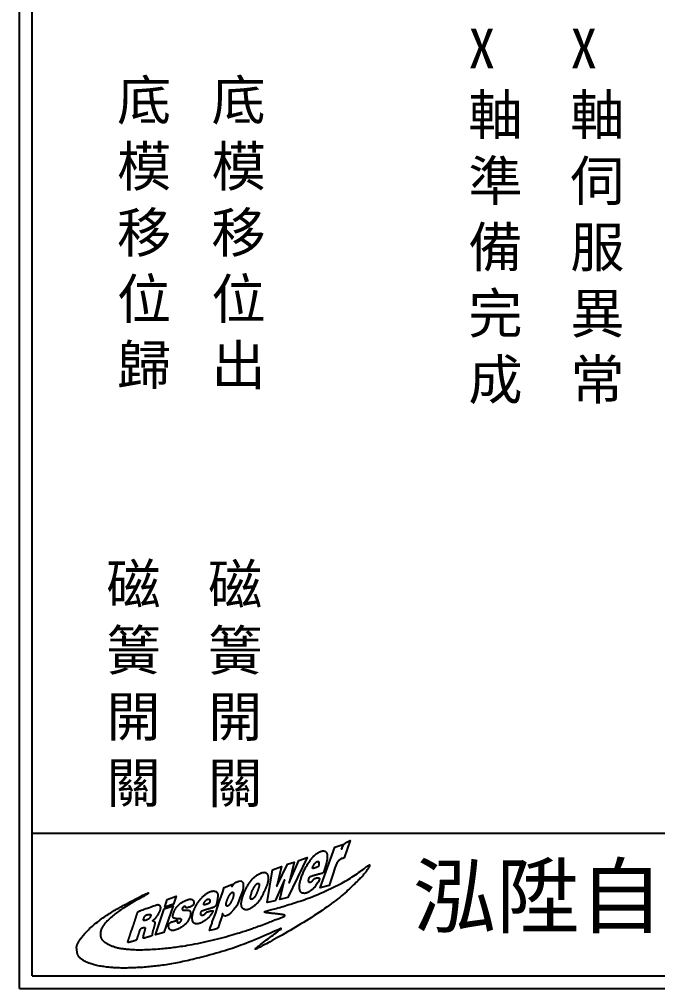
# Model space of a CAD drawing. Extents: x 278 to 565, y 282 to 486.
# Drawn here: x 278 to 340.6, y 281.7 to 376.8 of the extents above; entities that cross this region are included whole.
import ezdxf

# ---------------------------------------------------------------- set-up
doc = ezdxf.new("R2010")
doc.units = 0
for name, color, linetype in [('圖框層', 7, 'CONTINUOUS'), ('標尺寸層', 3, 'CONTINUOUS'), ('輪廓線層', 7, 'CONTINUOUS')]:
    doc.layers.add(name, color=color, linetype=linetype)
doc.styles.add('CNS', font='romanc.shx', dxfattribs={"bigfont": 'chineset.shx'})
doc.styles.add('STSL', font='KAIU.TTF')

msp = doc.modelspace()

# ---------------------------------------------------------------- linework, layer by layer
at = {"layer": '圖框層', "color": 7}
for p, q in [((277.996, 281.655), (277.996, 485.625)), ((279.246, 282.905), (279.246, 484.375)), ((279.246, 296.905), (563.746, 296.905)), ((279.246, 282.905), (563.746, 282.905)), ((277.996, 281.655), (564.996, 281.655))]:
    msp.add_line(p, q, dxfattribs=at)
at = {"layer": '輪廓線層', "color": 116}
for points in [[(309.154, 293.958), (308.967, 293.524), (308.819, 293.061), (308.385, 291.761), (307.527, 291.535), (308.937, 295.524), (309.726, 295.809), (309.597, 295.356), (309.844, 295.79), (310.14, 296.046), (310.455, 296.184), (309.864, 294.49), (309.735, 294.44), (309.578, 294.411), (309.371, 294.273)], [(307.945, 293.389), (307.93, 293.34), (307.915, 293.295), (307.901, 293.253), (307.888, 293.213), (307.876, 293.177), (307.863, 293.144), (307.851, 293.114), (307.84, 293.087), (307.828, 293.064), (307.816, 293.043), (307.803, 293.025), (307.789, 293.01), (307.774, 292.996), (307.757, 292.985), (307.738, 292.975), (307.716, 292.965), (307.691, 292.957), (307.662, 292.95), (307.631, 292.942), (307.595, 292.934), (307.556, 292.925), (307.512, 292.916), (307.464, 292.904), (307.411, 292.891), (307.353, 292.876), (307.291, 292.859), (307.227, 292.84), (307.161, 292.821), (307.094, 292.801), (307.028, 292.782), (306.964, 292.762), (306.903, 292.744), (306.845, 292.727), (306.792, 292.711), (306.742, 292.696), (306.697, 292.682), (306.655, 292.669), (306.618, 292.657), (306.584, 292.646), (306.555, 292.636), (306.529, 292.626), (306.506, 292.617), (306.487, 292.607), (306.47, 292.597), (306.456, 292.586), (306.443, 292.573), (306.431, 292.559), (306.42, 292.542), (306.41, 292.523), (306.4, 292.502), (306.391, 292.48), (306.382, 292.456), (306.374, 292.431), (306.367, 292.406), (306.361, 292.381), (306.356, 292.357), (306.352, 292.333), (306.349, 292.311), (306.347, 292.289), (306.346, 292.269), (306.347, 292.249), (306.349, 292.231), (306.351, 292.214), (306.355, 292.198), (306.36, 292.182), (306.366, 292.168), (306.373, 292.156), (306.381, 292.144), (306.391, 292.134), (306.402, 292.125), (306.414, 292.118), (306.427, 292.112), (306.442, 292.107), (306.458, 292.104), (306.476, 292.103), (306.494, 292.103), (306.513, 292.105), (306.532, 292.108), (306.552, 292.113), (306.571, 292.118), (306.591, 292.126), (306.611, 292.134), (306.63, 292.144), (306.65, 292.155), (306.669, 292.168), (306.688, 292.181), (306.707, 292.196), (306.727, 292.212), (306.746, 292.229), (306.765, 292.247), (306.783, 292.266), (306.801, 292.285), (306.818, 292.304), (306.834, 292.323), (306.849, 292.342), (306.862, 292.36), (306.875, 292.378), (306.887, 292.395), (306.901, 292.412), (306.918, 292.428), (306.939, 292.444), (306.966, 292.46), (307.001, 292.476), (307.045, 292.492), (307.098, 292.509), (307.159, 292.523), (307.221, 292.534), (307.283, 292.539), (307.34, 292.535), (307.388, 292.521), (307.423, 292.494), (307.442, 292.453), (307.441, 292.395), (307.423, 292.323), (307.39, 292.241), (307.345, 292.152), (307.291, 292.057), (307.23, 291.962), (307.166, 291.868), (307.101, 291.78), (307.037, 291.699), (306.976, 291.625), (306.916, 291.559), (306.86, 291.499), (306.805, 291.446), (306.753, 291.398), (306.704, 291.356), (306.657, 291.318), (306.613, 291.285), (306.572, 291.255), (306.533, 291.229), (306.497, 291.206), (306.462, 291.185), (306.429, 291.166), (306.397, 291.149), (306.367, 291.133), (306.338, 291.118), (306.309, 291.103), (306.282, 291.09), (306.255, 291.077), (306.23, 291.065), (306.204, 291.054), (306.18, 291.045), (306.156, 291.036), (306.132, 291.028), (306.109, 291.021), (306.086, 291.016), (306.062, 291.011), (306.038, 291.008), (306.013, 291.006), (305.987, 291.005), (305.96, 291.005), (305.931, 291.006), (305.902, 291.008), (305.871, 291.012), (305.841, 291.016), (305.811, 291.022), (305.781, 291.029), (305.753, 291.038), (305.727, 291.048), (305.703, 291.059), (305.681, 291.072), (305.661, 291.086), (305.642, 291.103), (305.625, 291.121), (305.609, 291.142), (305.594, 291.165), (305.58, 291.191), (305.566, 291.219), (305.553, 291.25), (305.541, 291.284), (305.529, 291.319), (305.519, 291.357), (305.509, 291.396), (305.501, 291.436), (305.494, 291.478), (305.488, 291.521), (305.484, 291.564), (305.482, 291.609), (305.481, 291.656), (305.481, 291.703), (305.483, 291.752), (305.487, 291.803), (305.493, 291.855), (305.5, 291.908), (305.509, 291.964), (305.52, 292.022), (305.533, 292.083), (305.548, 292.148), (305.566, 292.216), (305.586, 292.289), (305.609, 292.366), (305.634, 292.448), (305.662, 292.534), (305.693, 292.624), (305.725, 292.717), (305.761, 292.813), (305.798, 292.91), (305.838, 293.008), (305.879, 293.107), (305.922, 293.205), (305.967, 293.303), (306.014, 293.401), (306.063, 293.497), (306.114, 293.593), (306.167, 293.688), (306.222, 293.781), (306.278, 293.872), (306.337, 293.962), (306.397, 294.05), (306.457, 294.135), (306.517, 294.216), (306.576, 294.293), (306.633, 294.365), (306.687, 294.432), (306.737, 294.493), (306.784, 294.548), (306.827, 294.597), (306.867, 294.641), (306.905, 294.68), (306.942, 294.716), (306.978, 294.75), (307.015, 294.782), (307.052, 294.813), (307.091, 294.843), (307.131, 294.873), (307.172, 294.902), (307.214, 294.931), (307.255, 294.958), (307.297, 294.985), (307.338, 295.01), (307.379, 295.033), (307.418, 295.055), (307.457, 295.075), (307.494, 295.093), (307.53, 295.109), (307.566, 295.123), (307.6, 295.136), (307.634, 295.147), (307.667, 295.156), (307.699, 295.163), (307.73, 295.168), (307.761, 295.172), (307.791, 295.174), (307.819, 295.174), (307.847, 295.174), (307.874, 295.171), (307.899, 295.168), (307.923, 295.163), (307.946, 295.158), (307.969, 295.15), (307.99, 295.142), (308.01, 295.132), (308.029, 295.12), (308.047, 295.107), (308.065, 295.092), (308.082, 295.075), (308.099, 295.056), (308.114, 295.036), (308.129, 295.014), (308.142, 294.99), (308.155, 294.965), (308.166, 294.938), (308.176, 294.91), (308.184, 294.88), (308.191, 294.849), (308.197, 294.817), (308.201, 294.783), (308.205, 294.747), (308.207, 294.709), (308.209, 294.67), (308.209, 294.628), (308.209, 294.585), (308.207, 294.54), (308.205, 294.493), (308.202, 294.445), (308.198, 294.396), (308.192, 294.346), (308.186, 294.296), (308.179, 294.246), (308.17, 294.195), (308.16, 294.145), (308.15, 294.095), (308.138, 294.044), (308.125, 293.992), (308.111, 293.94), (308.097, 293.886), (308.081, 293.832), (308.065, 293.776), (308.048, 293.719), (308.03, 293.661), (308.013, 293.604), (307.995, 293.548), (307.978, 293.493), (307.961, 293.44)], [(303.108, 290.269), (302.327, 290.098), (302.851, 293.326), (303.718, 293.636), (303.268, 291.712), (304.295, 293.86), (304.958, 294.074), (304.477, 292.054), (305.418, 294.234), (306.231, 294.533), (304.349, 290.611), (303.568, 290.418), (304.017, 292.321)], [(307.275, 293.605), (307.254, 293.594), (307.232, 293.583), (307.208, 293.572), (307.183, 293.562), (307.157, 293.552), (307.131, 293.542), (307.104, 293.533), (307.078, 293.523), (307.052, 293.514), (307.027, 293.505), (307.003, 293.496), (306.979, 293.488), (306.956, 293.48), (306.933, 293.473), (306.91, 293.467), (306.888, 293.462), (306.867, 293.458), (306.846, 293.455), (306.827, 293.455), (306.81, 293.456), (306.795, 293.46), (306.783, 293.467), (306.774, 293.477), (306.769, 293.491), (306.768, 293.508), (306.77, 293.528), (306.776, 293.552), (306.785, 293.578), (306.796, 293.605), (306.808, 293.634), (306.822, 293.664), (306.837, 293.694), (306.852, 293.724), (306.867, 293.753), (306.883, 293.782), (306.899, 293.811), (306.916, 293.839), (306.934, 293.867), (306.953, 293.894), (306.973, 293.921), (306.994, 293.946), (307.015, 293.971), (307.038, 293.994), (307.06, 294.016), (307.083, 294.036), (307.106, 294.055), (307.128, 294.071), (307.15, 294.086), (307.171, 294.098), (307.191, 294.107), (307.21, 294.115), (307.229, 294.12), (307.247, 294.124), (307.264, 294.126), (307.28, 294.127), (307.296, 294.126), (307.311, 294.124), (307.324, 294.121), (307.337, 294.117), (307.349, 294.111), (307.36, 294.105), (307.369, 294.098), (307.377, 294.089), (307.384, 294.08), (307.389, 294.071), (307.393, 294.06), (307.396, 294.047), (307.398, 294.034), (307.398, 294.018), (307.398, 294), (307.398, 293.98), (307.396, 293.958), (307.395, 293.933), (307.393, 293.905), (307.39, 293.876), (307.387, 293.847), (307.383, 293.817), (307.379, 293.788), (307.374, 293.76), (307.368, 293.735), (307.361, 293.712), (307.354, 293.692), (307.345, 293.673), (307.334, 293.657), (307.322, 293.642), (307.308, 293.629), (307.293, 293.616)], [(300.246, 289.383), (300.214, 289.385), (300.184, 289.39), (300.154, 289.396), (300.126, 289.405), (300.099, 289.415), (300.073, 289.427), (300.048, 289.44), (300.024, 289.454), (300, 289.469), (299.978, 289.485), (299.956, 289.502), (299.935, 289.519), (299.915, 289.538), (299.896, 289.558), (299.879, 289.579), (299.863, 289.6), (299.849, 289.623), (299.836, 289.646), (299.824, 289.671), (299.814, 289.697), (299.805, 289.723), (299.798, 289.751), (299.791, 289.779), (299.785, 289.809), (299.781, 289.839), (299.777, 289.871), (299.775, 289.903), (299.774, 289.936), (299.773, 289.97), (299.774, 290.005), (299.776, 290.04), (299.779, 290.076), (299.784, 290.113), (299.789, 290.15), (299.796, 290.189), (299.803, 290.227), (299.811, 290.267), (299.82, 290.307), (299.829, 290.348), (299.839, 290.389), (299.849, 290.431), (299.86, 290.473), (299.871, 290.515), (299.882, 290.557), (299.894, 290.598), (299.906, 290.638), (299.918, 290.678), (299.931, 290.716), (299.944, 290.752), (299.958, 290.788), (299.971, 290.823), (299.986, 290.859), (300.001, 290.895), (300.017, 290.933), (300.033, 290.973), (300.051, 291.016), (300.069, 291.063), (300.089, 291.113), (300.11, 291.166), (300.133, 291.223), (300.158, 291.283), (300.186, 291.346), (300.216, 291.413), (300.25, 291.483), (300.286, 291.556), (300.326, 291.631), (300.368, 291.708), (300.412, 291.785), (300.458, 291.862), (300.505, 291.938), (300.553, 292.012), (300.601, 292.084), (300.649, 292.151), (300.697, 292.216), (300.745, 292.277), (300.793, 292.334), (300.84, 292.388), (300.886, 292.439), (300.931, 292.486), (300.975, 292.53), (301.017, 292.57), (301.059, 292.608), (301.1, 292.642), (301.141, 292.675), (301.181, 292.705), (301.221, 292.733), (301.261, 292.76), (301.302, 292.785), (301.344, 292.809), (301.385, 292.832), (301.427, 292.854), (301.467, 292.875), (301.506, 292.895), (301.544, 292.913), (301.579, 292.931), (301.611, 292.946), (301.64, 292.961), (301.667, 292.975), (301.691, 292.987), (301.714, 292.998), (301.736, 293.009), (301.758, 293.018), (301.781, 293.027), (301.804, 293.035), (301.829, 293.042), (301.855, 293.049), (301.881, 293.055), (301.909, 293.06), (301.937, 293.065), (301.965, 293.068), (301.993, 293.069), (302.02, 293.07), (302.047, 293.069), (302.073, 293.066), (302.098, 293.062), (302.122, 293.056), (302.146, 293.047), (302.17, 293.037), (302.193, 293.024), (302.216, 293.009), (302.239, 292.991), (302.261, 292.97), (302.283, 292.947), (302.304, 292.921), (302.323, 292.892), (302.341, 292.861), (302.357, 292.826), (302.371, 292.789), (302.383, 292.749), (302.392, 292.707), (302.399, 292.661), (302.405, 292.614), (302.408, 292.564), (302.409, 292.511), (302.409, 292.457), (302.407, 292.401), (302.404, 292.342), (302.398, 292.283), (302.391, 292.222), (302.383, 292.161), (302.372, 292.099), (302.36, 292.038), (302.345, 291.978), (302.329, 291.919), (302.31, 291.861), (302.289, 291.805), (302.267, 291.75), (302.244, 291.696), (302.22, 291.642), (302.195, 291.589), (302.169, 291.537), (302.144, 291.484), (302.118, 291.432), (302.093, 291.378), (302.068, 291.324), (302.042, 291.269), (302.016, 291.213), (301.99, 291.155), (301.963, 291.095), (301.936, 291.033), (301.907, 290.969), (301.878, 290.903), (301.847, 290.834), (301.814, 290.765), (301.779, 290.694), (301.742, 290.622), (301.702, 290.549), (301.659, 290.476), (301.614, 290.403), (301.565, 290.33), (301.514, 290.259), (301.461, 290.189), (301.406, 290.122), (301.351, 290.057), (301.295, 289.997), (301.239, 289.94), (301.183, 289.889), (301.128, 289.841), (301.074, 289.798), (301.021, 289.758), (300.97, 289.722), (300.921, 289.688), (300.874, 289.657), (300.829, 289.627), (300.787, 289.6), (300.747, 289.573), (300.709, 289.549), (300.673, 289.526), (300.637, 289.504), (300.602, 289.484), (300.567, 289.466), (300.532, 289.449), (300.496, 289.434), (300.46, 289.421), (300.423, 289.409), (300.386, 289.4), (300.35, 289.392), (300.314, 289.387), (300.28, 289.384)], [(299.324, 289.791), (299.057, 289.412), (298.742, 289.1), (298.52, 288.894), (298.395, 288.824), (298.218, 288.775), (298.094, 288.812), (297.97, 288.858), (297.955, 288.982), (297.94, 289.042), (297.887, 288.888), (297.857, 288.696), (297.752, 288.441), (297.639, 288.095), (297.56, 287.783), (297.491, 287.638), (297.446, 287.54), (297.134, 287.472), (296.653, 287.367), (296.762, 287.694), (296.901, 288.081), (296.931, 288.209), (297.071, 288.61), (297.259, 289.106), (297.394, 289.553), (297.65, 290.273), (297.88, 290.945), (298.091, 291.583), (298.858, 291.891), (298.858, 291.691), (298.99, 291.879), (299.28, 292.093), (299.543, 292.21), (299.753, 292.225), (299.862, 292.146), (299.956, 292.037), (299.968, 291.819), (299.956, 291.541), (299.93, 291.32), (299.84, 291.064), (299.738, 290.79), (299.64, 290.553), (299.497, 290.178)], [(295.767, 289.023), (295.768, 289.005), (295.768, 288.987), (295.77, 288.971), (295.772, 288.956), (295.776, 288.941), (295.78, 288.928), (295.786, 288.916), (295.793, 288.904), (295.801, 288.894), (295.812, 288.885), (295.823, 288.876), (295.836, 288.87), (295.85, 288.864), (295.865, 288.86), (295.881, 288.857), (295.899, 288.856), (295.917, 288.856), (295.936, 288.858), (295.956, 288.861), (295.977, 288.866), (295.998, 288.872), (296.019, 288.879), (296.041, 288.888), (296.063, 288.897), (296.084, 288.908), (296.106, 288.919), (296.127, 288.932), (296.148, 288.945), (296.169, 288.958), (296.188, 288.973), (296.207, 288.988), (296.224, 289.003), (296.241, 289.019), (296.256, 289.035), (296.27, 289.051), (296.284, 289.067), (296.296, 289.082), (296.308, 289.096), (296.319, 289.11), (296.329, 289.122), (296.339, 289.132), (296.35, 289.142), (296.362, 289.151), (296.378, 289.16), (296.398, 289.169), (296.424, 289.179), (296.456, 289.191), (296.497, 289.204), (296.546, 289.22), (296.601, 289.236), (296.661, 289.253), (296.723, 289.269), (296.783, 289.284), (296.84, 289.295), (296.891, 289.303), (296.933, 289.306), (296.964, 289.304), (296.985, 289.297), (296.997, 289.285), (297.002, 289.269), (297.001, 289.25), (296.994, 289.229), (296.984, 289.205), (296.971, 289.181), (296.957, 289.156), (296.942, 289.13), (296.926, 289.104), (296.909, 289.078), (296.892, 289.052), (296.874, 289.025), (296.856, 288.998), (296.837, 288.972), (296.819, 288.945), (296.8, 288.919), (296.782, 288.892), (296.763, 288.866), (296.743, 288.839), (296.722, 288.812), (296.701, 288.784), (296.679, 288.757), (296.656, 288.729), (296.632, 288.7), (296.606, 288.672), (296.58, 288.643), (296.552, 288.614), (296.523, 288.586), (296.494, 288.557), (296.463, 288.529), (296.431, 288.501), (296.398, 288.474), (296.364, 288.447), (296.329, 288.42), (296.292, 288.394), (296.255, 288.367), (296.217, 288.341), (296.178, 288.314), (296.138, 288.287), (296.097, 288.261), (296.056, 288.235), (296.015, 288.21), (295.974, 288.186), (295.933, 288.163), (295.894, 288.142), (295.856, 288.122), (295.819, 288.105), (295.783, 288.09), (295.749, 288.076), (295.716, 288.065), (295.684, 288.054), (295.652, 288.045), (295.62, 288.037), (295.589, 288.03), (295.558, 288.024), (295.528, 288.019), (295.497, 288.015), (295.466, 288.012), (295.434, 288.01), (295.403, 288.01), (295.371, 288.012), (295.339, 288.015), (295.307, 288.021), (295.274, 288.028), (295.242, 288.037), (295.211, 288.048), (295.181, 288.06), (295.153, 288.074), (295.127, 288.09), (295.103, 288.107), (295.082, 288.126), (295.064, 288.146), (295.048, 288.167), (295.035, 288.189), (295.023, 288.213), (295.013, 288.237), (295.004, 288.262), (294.996, 288.288), (294.989, 288.315), (294.983, 288.343), (294.977, 288.372), (294.973, 288.402), (294.969, 288.433), (294.965, 288.466), (294.963, 288.499), (294.961, 288.535), (294.96, 288.572), (294.96, 288.61), (294.961, 288.65), (294.963, 288.691), (294.966, 288.734), (294.971, 288.777), (294.976, 288.821), (294.983, 288.866), (294.992, 288.912), (295.002, 288.958), (295.013, 289.004), (295.025, 289.05), (295.038, 289.095), (295.052, 289.14), (295.066, 289.184), (295.08, 289.226), (295.094, 289.267), (295.109, 289.307), (295.124, 289.347), (295.14, 289.386), (295.156, 289.425), (295.174, 289.465), (295.192, 289.506), (295.211, 289.548), (295.232, 289.592), (295.254, 289.638), (295.277, 289.684), (295.301, 289.732), (295.326, 289.78), (295.351, 289.828), (295.378, 289.875), (295.404, 289.922), (295.432, 289.969), (295.46, 290.015), (295.49, 290.061), (295.521, 290.107), (295.556, 290.156), (295.593, 290.206), (295.633, 290.259), (295.678, 290.315), (295.727, 290.375), (295.779, 290.437), (295.835, 290.501), (295.892, 290.566), (295.952, 290.63), (296.012, 290.692), (296.073, 290.752), (296.132, 290.808), (296.191, 290.859), (296.248, 290.906), (296.304, 290.948), (296.358, 290.986), (296.411, 291.021), (296.461, 291.052), (296.51, 291.079), (296.557, 291.104), (296.602, 291.127), (296.645, 291.146), (296.686, 291.164), (296.725, 291.179), (296.763, 291.192), (296.799, 291.203), (296.835, 291.213), (296.869, 291.221), (296.902, 291.227), (296.934, 291.231), (296.965, 291.235), (296.995, 291.237), (297.025, 291.237), (297.054, 291.237), (297.081, 291.235), (297.108, 291.232), (297.135, 291.228), (297.16, 291.223), (297.184, 291.217), (297.208, 291.211), (297.23, 291.203), (297.252, 291.195), (297.272, 291.186), (297.291, 291.178), (297.309, 291.168), (297.325, 291.158), (297.34, 291.147), (297.355, 291.136), (297.368, 291.123), (297.381, 291.108), (297.393, 291.091), (297.404, 291.073), (297.414, 291.052), (297.424, 291.029), (297.433, 291.005), (297.442, 290.979), (297.449, 290.951), (297.455, 290.923), (297.46, 290.894), (297.464, 290.864), (297.467, 290.833), (297.468, 290.803), (297.468, 290.771), (297.466, 290.739), (297.464, 290.706), (297.461, 290.672), (297.458, 290.636), (297.454, 290.599), (297.449, 290.56), (297.444, 290.52), (297.439, 290.479), (297.433, 290.437), (297.427, 290.395), (297.421, 290.353), (297.414, 290.311), (297.407, 290.27), (297.4, 290.229), (297.393, 290.19), (297.385, 290.151), (297.377, 290.112), (297.369, 290.075), (297.361, 290.038), (297.352, 290.001), (297.343, 289.965), (297.334, 289.93), (297.323, 289.895), (297.311, 289.861), (297.295, 289.828), (297.277, 289.796), (297.253, 289.765), (297.225, 289.735), (297.191, 289.707), (297.15, 289.681), (297.104, 289.657), (297.052, 289.633), (296.997, 289.611), (296.939, 289.59), (296.879, 289.57), (296.818, 289.55), (296.757, 289.531), (296.697, 289.512), (296.638, 289.493), (296.58, 289.474), (296.523, 289.456), (296.466, 289.439), (296.411, 289.422), (296.357, 289.405), (296.305, 289.389), (296.253, 289.374), (296.203, 289.359), (296.154, 289.345), (296.108, 289.331), (296.064, 289.318), (296.023, 289.305), (295.985, 289.293), (295.951, 289.281), (295.921, 289.269), (295.894, 289.258), (295.871, 289.246), (295.851, 289.234), (295.833, 289.221), (295.819, 289.208), (295.806, 289.193), (295.796, 289.178), (295.788, 289.16), (295.782, 289.142), (295.776, 289.122), (295.773, 289.102), (295.77, 289.082), (295.768, 289.062), (295.768, 289.042)], [(300.953, 291.45), (300.974, 291.487), (300.994, 291.525), (301.015, 291.563), (301.035, 291.601), (301.056, 291.638), (301.076, 291.675), (301.097, 291.711), (301.119, 291.745), (301.141, 291.778), (301.163, 291.809), (301.186, 291.838), (301.209, 291.865), (301.232, 291.89), (301.256, 291.911), (301.28, 291.93), (301.303, 291.946), (301.327, 291.959), (301.351, 291.969), (301.374, 291.975), (301.397, 291.979), (301.418, 291.981), (301.438, 291.98), (301.456, 291.976), (301.473, 291.97), (301.487, 291.963), (301.499, 291.953), (301.509, 291.941), (301.518, 291.928), (301.524, 291.912), (301.529, 291.896), (301.532, 291.877), (301.534, 291.858), (301.534, 291.837), (301.533, 291.814), (301.531, 291.791), (301.527, 291.766), (301.523, 291.74), (301.517, 291.713), (301.51, 291.684), (301.502, 291.655), (301.494, 291.624), (301.484, 291.593), (301.474, 291.561), (301.463, 291.528), (301.452, 291.495), (301.441, 291.462), (301.43, 291.429), (301.42, 291.396), (301.409, 291.363), (301.399, 291.33), (301.389, 291.298), (301.379, 291.266), (301.369, 291.234), (301.358, 291.202), (301.347, 291.17), (301.335, 291.139), (301.323, 291.107), (301.309, 291.075), (301.296, 291.044), (301.282, 291.013), (301.268, 290.982), (301.253, 290.952), (301.239, 290.922), (301.224, 290.893), (301.21, 290.865), (301.196, 290.837), (301.182, 290.811), (301.168, 290.785), (301.154, 290.76), (301.141, 290.736), (301.127, 290.713), (301.113, 290.692), (301.1, 290.671), (301.086, 290.651), (301.072, 290.633), (301.058, 290.615), (301.044, 290.598), (301.03, 290.581), (301.015, 290.565), (301, 290.549), (300.985, 290.533), (300.97, 290.518), (300.954, 290.503), (300.937, 290.489), (300.921, 290.475), (300.904, 290.463), (300.886, 290.452), (300.869, 290.443), (300.851, 290.435), (300.833, 290.428), (300.816, 290.423), (300.798, 290.42), (300.782, 290.419), (300.766, 290.42), (300.751, 290.422), (300.737, 290.426), (300.725, 290.433), (300.714, 290.441), (300.704, 290.45), (300.695, 290.462), (300.687, 290.474), (300.681, 290.488), (300.675, 290.503), (300.67, 290.519), (300.666, 290.536), (300.663, 290.554), (300.661, 290.573), (300.66, 290.593), (300.661, 290.615), (300.663, 290.638), (300.668, 290.663), (300.674, 290.69), (300.683, 290.719), (300.693, 290.75), (300.704, 290.783), (300.717, 290.816), (300.729, 290.849), (300.741, 290.883), (300.751, 290.916), (300.761, 290.948), (300.768, 290.979), (300.774, 291.009), (300.779, 291.039), (300.784, 291.068), (300.789, 291.096), (300.795, 291.125), (300.802, 291.154), (300.812, 291.184), (300.824, 291.214), (300.838, 291.245), (300.855, 291.277), (300.873, 291.31), (300.892, 291.344), (300.912, 291.378), (300.933, 291.414)], [(292.513, 290.419), (293.373, 290.722), (293.119, 289.95), (292.278, 289.657)], [(294.044, 289.617), (294.033, 289.604), (294.024, 289.59), (294.015, 289.576), (294.007, 289.563), (294, 289.549), (293.994, 289.535), (293.989, 289.522), (293.985, 289.508), (293.982, 289.494), (293.981, 289.481), (293.98, 289.468), (293.981, 289.456), (293.983, 289.443), (293.986, 289.431), (293.99, 289.42), (293.995, 289.408), (294, 289.398), (294.008, 289.388), (294.017, 289.379), (294.029, 289.37), (294.043, 289.363), (294.06, 289.357), (294.082, 289.352), (294.107, 289.349), (294.137, 289.346), (294.171, 289.345), (294.208, 289.345), (294.248, 289.346), (294.288, 289.347), (294.33, 289.348), (294.371, 289.349), (294.412, 289.35), (294.451, 289.349), (294.488, 289.348), (294.523, 289.347), (294.556, 289.344), (294.586, 289.341), (294.615, 289.337), (294.64, 289.332), (294.662, 289.326), (294.682, 289.319), (294.699, 289.311), (294.713, 289.302), (294.725, 289.292), (294.736, 289.281), (294.745, 289.268), (294.752, 289.255), (294.759, 289.24), (294.766, 289.224), (294.772, 289.207), (294.777, 289.189), (294.782, 289.17), (294.786, 289.151), (294.789, 289.131), (294.792, 289.112), (294.794, 289.092), (294.796, 289.073), (294.797, 289.054), (294.798, 289.036), (294.798, 289.018), (294.797, 289.001), (294.797, 288.985), (294.796, 288.97), (294.795, 288.956), (294.795, 288.942), (294.794, 288.93), (294.792, 288.917), (294.79, 288.904), (294.787, 288.889), (294.783, 288.871), (294.778, 288.851), (294.772, 288.828), (294.763, 288.8), (294.753, 288.768), (294.742, 288.734), (294.729, 288.696), (294.714, 288.657), (294.698, 288.615), (294.681, 288.573), (294.662, 288.529), (294.641, 288.486), (294.62, 288.442), (294.597, 288.398), (294.572, 288.354), (294.546, 288.311), (294.518, 288.268), (294.489, 288.226), (294.458, 288.184), (294.425, 288.143), (294.391, 288.103), (294.355, 288.064), (294.319, 288.026), (294.282, 287.989), (294.243, 287.952), (294.205, 287.917), (294.166, 287.883), (294.127, 287.85), (294.087, 287.818), (294.048, 287.788), (294.009, 287.758), (293.969, 287.73), (293.93, 287.703), (293.891, 287.678), (293.852, 287.654), (293.813, 287.631), (293.774, 287.609), (293.736, 287.588), (293.698, 287.569), (293.66, 287.551), (293.623, 287.533), (293.586, 287.517), (293.551, 287.501), (293.516, 287.486), (293.482, 287.472), (293.448, 287.458), (293.415, 287.445), (293.382, 287.433), (293.35, 287.422), (293.319, 287.411), (293.288, 287.4), (293.256, 287.391), (293.226, 287.382), (293.195, 287.374), (293.166, 287.367), (293.136, 287.361), (293.107, 287.356), (293.079, 287.353), (293.051, 287.352), (293.024, 287.352), (292.997, 287.354), (292.972, 287.358), (292.947, 287.363), (292.922, 287.369), (292.899, 287.378), (292.876, 287.387), (292.854, 287.398), (292.832, 287.409), (292.812, 287.422), (292.792, 287.436), (292.774, 287.451), (292.756, 287.467), (292.74, 287.483), (292.725, 287.5), (292.712, 287.518), (292.699, 287.536), (292.688, 287.555), (292.679, 287.574), (292.671, 287.594), (292.663, 287.614), (292.658, 287.636), (292.653, 287.658), (292.649, 287.681), (292.646, 287.705), (292.644, 287.729), (292.644, 287.754), (292.643, 287.779), (292.644, 287.804), (292.645, 287.828), (292.647, 287.852), (292.65, 287.875), (292.652, 287.896), (292.656, 287.917), (292.66, 287.937), (292.664, 287.955), (292.669, 287.973), (292.675, 287.99), (292.681, 288.006), (292.687, 288.022), (292.694, 288.036), (292.702, 288.051), (292.711, 288.065), (292.721, 288.078), (292.733, 288.091), (292.746, 288.103), (292.76, 288.115), (292.777, 288.126), (292.796, 288.137), (292.817, 288.148), (292.839, 288.158), (292.863, 288.168), (292.888, 288.177), (292.914, 288.187), (292.94, 288.196), (292.967, 288.204), (292.994, 288.213), (293.022, 288.222), (293.049, 288.23), (293.076, 288.238), (293.104, 288.246), (293.131, 288.255), (293.158, 288.263), (293.184, 288.271), (293.211, 288.28), (293.237, 288.288), (293.262, 288.296), (293.286, 288.304), (293.31, 288.312), (293.333, 288.319), (293.355, 288.326), (293.376, 288.332), (293.396, 288.338), (293.414, 288.342), (293.43, 288.345), (293.446, 288.346), (293.459, 288.346), (293.47, 288.344), (293.48, 288.339), (293.487, 288.332), (293.492, 288.322), (293.496, 288.31), (293.498, 288.296), (293.498, 288.28), (293.498, 288.264), (293.496, 288.248), (293.495, 288.232), (293.494, 288.216), (293.493, 288.202), (293.492, 288.188), (293.492, 288.176), (293.493, 288.165), (293.494, 288.155), (293.496, 288.147), (293.499, 288.139), (293.502, 288.132), (293.507, 288.127), (293.513, 288.122), (293.519, 288.119), (293.528, 288.116), (293.538, 288.115), (293.549, 288.114), (293.563, 288.115), (293.579, 288.116), (293.597, 288.118), (293.618, 288.122), (293.639, 288.126), (293.661, 288.131), (293.683, 288.137), (293.704, 288.144), (293.725, 288.152), (293.743, 288.161), (293.76, 288.171), (293.775, 288.182), (293.788, 288.193), (293.799, 288.205), (293.81, 288.218), (293.82, 288.231), (293.829, 288.245), (293.838, 288.259), (293.847, 288.274), (293.856, 288.289), (293.864, 288.304), (293.872, 288.319), (293.879, 288.334), (293.886, 288.349), (293.891, 288.363), (293.895, 288.377), (293.897, 288.39), (293.898, 288.403), (293.898, 288.415), (293.896, 288.427), (293.893, 288.438), (293.888, 288.448), (293.882, 288.458), (293.875, 288.467), (293.866, 288.475), (293.856, 288.482), (293.844, 288.489), (293.831, 288.495), (293.815, 288.5), (293.798, 288.504), (293.778, 288.507), (293.757, 288.509), (293.732, 288.511), (293.706, 288.511), (293.678, 288.511), (293.648, 288.511), (293.616, 288.511), (293.584, 288.511), (293.551, 288.511), (293.517, 288.512), (293.483, 288.514), (293.449, 288.517), (293.415, 288.52), (293.382, 288.525), (293.35, 288.529), (293.319, 288.534), (293.289, 288.54), (293.261, 288.546), (293.235, 288.551), (293.211, 288.557), (293.189, 288.564), (293.169, 288.571), (293.151, 288.578), (293.134, 288.587), (293.12, 288.596), (293.108, 288.607), (293.097, 288.619), (293.088, 288.632), (293.081, 288.646), (293.076, 288.662), (293.071, 288.679), (293.068, 288.697), (293.065, 288.716), (293.064, 288.737), (293.063, 288.759), (293.063, 288.781), (293.064, 288.805), (293.065, 288.828), (293.067, 288.852), (293.069, 288.876), (293.073, 288.899), (293.077, 288.922), (293.081, 288.944), (293.087, 288.966), (293.093, 288.986), (293.099, 289.006), (293.105, 289.025), (293.112, 289.043), (293.118, 289.061), (293.125, 289.078), (293.131, 289.094), (293.138, 289.11), (293.144, 289.127), (293.151, 289.144), (293.158, 289.162), (293.166, 289.182), (293.174, 289.203), (293.184, 289.226), (293.194, 289.251), (293.206, 289.279), (293.218, 289.308), (293.232, 289.338), (293.246, 289.37), (293.262, 289.402), (293.278, 289.434), (293.295, 289.465), (293.314, 289.496), (293.333, 289.527), (293.353, 289.557), (293.375, 289.587), (293.397, 289.618), (293.421, 289.648), (293.447, 289.68), (293.474, 289.712), (293.503, 289.745), (293.533, 289.779), (293.565, 289.813), (293.598, 289.847), (293.632, 289.881), (293.667, 289.914), (293.702, 289.946), (293.739, 289.977), (293.775, 290.007), (293.812, 290.035), (293.849, 290.062), (293.885, 290.087), (293.922, 290.111), (293.958, 290.133), (293.993, 290.153), (294.027, 290.172), (294.06, 290.19), (294.092, 290.206), (294.123, 290.221), (294.154, 290.235), (294.184, 290.249), (294.214, 290.261), (294.244, 290.274), (294.274, 290.286), (294.304, 290.298), (294.335, 290.31), (294.365, 290.322), (294.395, 290.333), (294.425, 290.344), (294.455, 290.355), (294.484, 290.366), (294.512, 290.376), (294.539, 290.385), (294.565, 290.394), (294.591, 290.402), (294.615, 290.409), (294.638, 290.416), (294.66, 290.422), (294.681, 290.427), (294.701, 290.431), (294.72, 290.435), (294.738, 290.437), (294.755, 290.439), (294.772, 290.441), (294.787, 290.441), (294.803, 290.441), (294.818, 290.44), (294.833, 290.438), (294.848, 290.435), (294.863, 290.432), (294.878, 290.427), (294.894, 290.422), (294.909, 290.417), (294.924, 290.41), (294.94, 290.403), (294.955, 290.395), (294.97, 290.386), (294.986, 290.377), (295.001, 290.367), (295.015, 290.356), (295.029, 290.344), (295.041, 290.333), (295.053, 290.32), (295.063, 290.307), (295.071, 290.294), (295.079, 290.28), (295.084, 290.265), (295.089, 290.25), (295.093, 290.234), (295.096, 290.217), (295.098, 290.198), (295.1, 290.179), (295.101, 290.158), (295.102, 290.136), (295.103, 290.113), (295.103, 290.089), (295.103, 290.065), (295.102, 290.04), (295.101, 290.015), (295.1, 289.99), (295.098, 289.964), (295.094, 289.939), (295.087, 289.914), (295.076, 289.888), (295.059, 289.861), (295.035, 289.834), (295.002, 289.807), (294.96, 289.778), (294.907, 289.748), (294.845, 289.718), (294.779, 289.689), (294.709, 289.662), (294.64, 289.637), (294.574, 289.616), (294.514, 289.6), (294.463, 289.59), (294.422, 289.586), (294.392, 289.588), (294.37, 289.595), (294.355, 289.605), (294.345, 289.617), (294.339, 289.632), (294.335, 289.646), (294.332, 289.661), (294.327, 289.674), (294.321, 289.685), (294.314, 289.695), (294.306, 289.704), (294.297, 289.711), (294.287, 289.717), (294.276, 289.721), (294.264, 289.725), (294.252, 289.727), (294.238, 289.728), (294.224, 289.727), (294.209, 289.725), (294.194, 289.722), (294.179, 289.718), (294.164, 289.713), (294.149, 289.706), (294.134, 289.698), (294.12, 289.689), (294.106, 289.679), (294.092, 289.667), (294.079, 289.656), (294.067, 289.643), (294.055, 289.63)], [(296.526, 290.003), (296.513, 289.998), (296.5, 289.992), (296.488, 289.986), (296.475, 289.979), (296.463, 289.973), (296.451, 289.966), (296.439, 289.96), (296.428, 289.953), (296.416, 289.948), (296.404, 289.943), (296.392, 289.938), (296.38, 289.934), (296.367, 289.929), (296.352, 289.925), (296.337, 289.92), (296.32, 289.915), (296.302, 289.91), (296.282, 289.905), (296.262, 289.899), (296.241, 289.894), (296.22, 289.889), (296.199, 289.885), (296.179, 289.882), (296.16, 289.881), (296.142, 289.88), (296.126, 289.882), (296.113, 289.885), (296.101, 289.891), (296.092, 289.899), (296.086, 289.91), (296.082, 289.923), (296.082, 289.94), (296.086, 289.96), (296.093, 289.983), (296.102, 290.008), (296.114, 290.035), (296.128, 290.063), (296.143, 290.093), (296.159, 290.122), (296.176, 290.151), (296.193, 290.179), (296.211, 290.206), (296.228, 290.233), (296.247, 290.258), (296.266, 290.281), (296.285, 290.304), (296.305, 290.325), (296.326, 290.345), (296.348, 290.363), (296.371, 290.379), (296.393, 290.393), (296.417, 290.406), (296.44, 290.417), (296.463, 290.426), (296.486, 290.434), (296.508, 290.439), (296.529, 290.442), (296.55, 290.444), (296.57, 290.443), (296.588, 290.441), (296.606, 290.438), (296.622, 290.432), (296.636, 290.426), (296.65, 290.418), (296.662, 290.408), (296.672, 290.398), (296.68, 290.386), (296.688, 290.374), (296.693, 290.36), (296.698, 290.345), (296.701, 290.329), (296.702, 290.312), (296.703, 290.295), (296.702, 290.277), (296.7, 290.258), (296.698, 290.239), (296.694, 290.219), (296.69, 290.2), (296.686, 290.18), (296.681, 290.161), (296.676, 290.143), (296.67, 290.125), (296.664, 290.107), (296.658, 290.091), (296.651, 290.077), (296.643, 290.063), (296.634, 290.051), (296.625, 290.041), (296.614, 290.033), (296.603, 290.027), (296.591, 290.022), (296.578, 290.018), (296.565, 290.014), (296.552, 290.011), (296.539, 290.007)], [(298.916, 291.109), (298.93, 291.109), (298.943, 291.107), (298.955, 291.103), (298.966, 291.098), (298.976, 291.092), (298.984, 291.084), (298.992, 291.074), (298.998, 291.064), (299.004, 291.052), (299.009, 291.039), (299.013, 291.025), (299.016, 291.009), (299.018, 290.993), (299.02, 290.975), (299.02, 290.957), (299.021, 290.938), (299.02, 290.918), (299.02, 290.898), (299.018, 290.876), (299.016, 290.854), (299.013, 290.831), (299.01, 290.807), (299.006, 290.782), (299.002, 290.756), (298.997, 290.729), (298.991, 290.701), (298.985, 290.673), (298.978, 290.644), (298.97, 290.614), (298.961, 290.584), (298.951, 290.553), (298.94, 290.521), (298.928, 290.489), (298.915, 290.457), (298.901, 290.425), (298.887, 290.392), (298.871, 290.36), (298.856, 290.327), (298.84, 290.295), (298.825, 290.263), (298.809, 290.232), (298.793, 290.201), (298.778, 290.171), (298.762, 290.141), (298.747, 290.113), (298.732, 290.086), (298.718, 290.06), (298.703, 290.036), (298.689, 290.013), (298.675, 289.992), (298.661, 289.972), (298.648, 289.953), (298.634, 289.935), (298.621, 289.918), (298.607, 289.902), (298.594, 289.886), (298.581, 289.871), (298.567, 289.856), (298.554, 289.841), (298.54, 289.827), (298.526, 289.814), (298.512, 289.802), (298.498, 289.792), (298.484, 289.782), (298.47, 289.774), (298.456, 289.768), (298.442, 289.763), (298.428, 289.759), (298.414, 289.757), (298.4, 289.756), (298.386, 289.757), (298.373, 289.758), (298.36, 289.762), (298.347, 289.766), (298.336, 289.773), (298.324, 289.78), (298.314, 289.79), (298.305, 289.801), (298.297, 289.814), (298.29, 289.829), (298.285, 289.845), (298.281, 289.864), (298.278, 289.884), (298.277, 289.905), (298.277, 289.927), (298.278, 289.95), (298.281, 289.974), (298.285, 289.999), (298.29, 290.024), (298.296, 290.049), (298.303, 290.074), (298.31, 290.1), (298.318, 290.125), (298.327, 290.151), (298.336, 290.177), (298.344, 290.204), (298.352, 290.23), (298.361, 290.257), (298.369, 290.283), (298.377, 290.31), (298.386, 290.338), (298.395, 290.365), (298.405, 290.394), (298.415, 290.422), (298.427, 290.451), (298.439, 290.481), (298.451, 290.511), (298.465, 290.541), (298.479, 290.571), (298.494, 290.602), (298.509, 290.633), (298.525, 290.663), (298.541, 290.694), (298.557, 290.724), (298.574, 290.754), (298.591, 290.783), (298.608, 290.812), (298.624, 290.839), (298.641, 290.866), (298.657, 290.892), (298.672, 290.917), (298.687, 290.941), (298.702, 290.963), (298.717, 290.984), (298.732, 291.003), (298.747, 291.021), (298.763, 291.037), (298.78, 291.052), (298.797, 291.065), (298.814, 291.076), (298.832, 291.086), (298.85, 291.094), (298.867, 291.1), (298.884, 291.105), (298.901, 291.108)], [(291.239, 288.245), (291.253, 288.23), (291.264, 288.213), (291.273, 288.193), (291.279, 288.17), (291.282, 288.146), (291.284, 288.119), (291.284, 288.09), (291.282, 288.06), (291.279, 288.027), (291.275, 287.993), (291.27, 287.958), (291.264, 287.921), (291.257, 287.883), (291.248, 287.844), (291.239, 287.804), (291.229, 287.764), (291.218, 287.723), (291.206, 287.682), (291.194, 287.641), (291.181, 287.601), (291.168, 287.561), (291.155, 287.523), (291.143, 287.485), (291.13, 287.45), (291.119, 287.416), (291.107, 287.383), (291.097, 287.353), (291.087, 287.323), (291.078, 287.295), (291.07, 287.268), (291.063, 287.241), (291.057, 287.216), (291.053, 287.191), (291.049, 287.166), (291.047, 287.142), (291.045, 287.119), (291.043, 287.096), (291.042, 287.074), (291.041, 287.053), (291.039, 287.033), (291.038, 287.013), (291.036, 286.995), (291.034, 286.977), (291.032, 286.961), (291.031, 286.945), (291.029, 286.931), (291.027, 286.917), (291.025, 286.905), (291.023, 286.895), (291.022, 286.885), (291.019, 286.876), (291.015, 286.867), (291.01, 286.86), (291.003, 286.852), (290.994, 286.844), (290.981, 286.837), (290.966, 286.829), (290.947, 286.82), (290.926, 286.812), (290.903, 286.803), (290.877, 286.794), (290.849, 286.785), (290.82, 286.775), (290.789, 286.765), (290.757, 286.756), (290.724, 286.746), (290.691, 286.736), (290.656, 286.725), (290.622, 286.715), (290.586, 286.705), (290.551, 286.695), (290.516, 286.685), (290.481, 286.674), (290.446, 286.664), (290.412, 286.655), (290.379, 286.646), (290.348, 286.637), (290.318, 286.629), (290.291, 286.622), (290.266, 286.616), (290.244, 286.611), (290.224, 286.607), (290.208, 286.605), (290.194, 286.605), (290.182, 286.608), (290.173, 286.613), (290.166, 286.621), (290.161, 286.633), (290.158, 286.647), (290.157, 286.665), (290.158, 286.686), (290.16, 286.709), (290.163, 286.733), (290.167, 286.759), (290.171, 286.785), (290.176, 286.811), (290.18, 286.837), (290.184, 286.863), (290.189, 286.889), (290.194, 286.915), (290.199, 286.94), (290.205, 286.966), (290.211, 286.992), (290.219, 287.019), (290.226, 287.045), (290.235, 287.072), (290.244, 287.099), (290.253, 287.127), (290.263, 287.154), (290.272, 287.182), (290.281, 287.21), (290.29, 287.238), (290.298, 287.266), (290.305, 287.293), (290.312, 287.321), (290.318, 287.348), (290.324, 287.374), (290.33, 287.399), (290.335, 287.423), (290.34, 287.446), (290.345, 287.467), (290.349, 287.487), (290.353, 287.505), (290.356, 287.522), (290.359, 287.538), (290.36, 287.552), (290.36, 287.564), (290.359, 287.575), (290.357, 287.584), (290.353, 287.592), (290.348, 287.599), (290.341, 287.605), (290.334, 287.61), (290.326, 287.614), (290.317, 287.617), (290.307, 287.619), (290.297, 287.621), (290.286, 287.623), (290.275, 287.624), (290.263, 287.625), (290.251, 287.625), (290.238, 287.625), (290.224, 287.625), (290.21, 287.623), (290.195, 287.622), (290.18, 287.619), (290.164, 287.617), (290.147, 287.613), (290.13, 287.61), (290.112, 287.605), (290.094, 287.601), (290.075, 287.596), (290.056, 287.59), (290.036, 287.584), (290.016, 287.577), (289.996, 287.57), (289.976, 287.562), (289.956, 287.553), (289.938, 287.542), (289.919, 287.531), (289.902, 287.519), (289.886, 287.505), (289.871, 287.491), (289.858, 287.477), (289.845, 287.462), (289.833, 287.447), (289.823, 287.432), (289.814, 287.418), (289.807, 287.404), (289.8, 287.39), (289.795, 287.377), (289.79, 287.364), (289.786, 287.351), (289.782, 287.338), (289.778, 287.325), (289.775, 287.311), (289.771, 287.297), (289.767, 287.282), (289.763, 287.267), (289.759, 287.25), (289.753, 287.232), (289.748, 287.213), (289.741, 287.193), (289.734, 287.171), (289.726, 287.147), (289.718, 287.122), (289.709, 287.096), (289.699, 287.069), (289.69, 287.042), (289.68, 287.014), (289.67, 286.987), (289.661, 286.96), (289.652, 286.934), (289.643, 286.909), (289.635, 286.885), (289.626, 286.861), (289.618, 286.837), (289.61, 286.813), (289.603, 286.789), (289.595, 286.766), (289.587, 286.742), (289.579, 286.717), (289.571, 286.693), (289.564, 286.669), (289.557, 286.645), (289.55, 286.622), (289.543, 286.599), (289.537, 286.577), (289.532, 286.556), (289.526, 286.535), (289.52, 286.516), (289.514, 286.497), (289.506, 286.48), (289.497, 286.463), (289.486, 286.447), (289.472, 286.433), (289.456, 286.419), (289.436, 286.407), (289.414, 286.394), (289.388, 286.383), (289.359, 286.371), (289.327, 286.359), (289.291, 286.347), (289.252, 286.335), (289.209, 286.321), (289.164, 286.307), (289.116, 286.293), (289.068, 286.279), (289.019, 286.264), (288.971, 286.251), (288.924, 286.237), (288.878, 286.225), (288.836, 286.213), (288.797, 286.204), (288.762, 286.196), (288.73, 286.191), (288.703, 286.189), (288.681, 286.191), (288.663, 286.197), (288.651, 286.208), (288.644, 286.223), (288.643, 286.243), (288.646, 286.268), (288.652, 286.295), (288.661, 286.326), (288.672, 286.359), (288.684, 286.394), (288.698, 286.429), (288.711, 286.466), (288.724, 286.502), (288.736, 286.539), (288.749, 286.576), (288.761, 286.612), (288.773, 286.648), (288.785, 286.684), (288.796, 286.719), (288.807, 286.753), (288.818, 286.786), (288.828, 286.818), (288.838, 286.85), (288.847, 286.881), (288.857, 286.912), (288.866, 286.943), (288.875, 286.973), (288.884, 287.003), (288.893, 287.033), (288.902, 287.064), (288.912, 287.097), (288.923, 287.13), (288.935, 287.166), (288.948, 287.204), (288.962, 287.245), (288.978, 287.289), (288.995, 287.335), (289.013, 287.384), (289.032, 287.434), (289.051, 287.485), (289.07, 287.536), (289.089, 287.586), (289.107, 287.636), (289.125, 287.684), (289.141, 287.73), (289.157, 287.776), (289.171, 287.819), (289.186, 287.862), (289.2, 287.904), (289.213, 287.944), (289.226, 287.983), (289.239, 288.022), (289.251, 288.059), (289.263, 288.096), (289.274, 288.13), (289.285, 288.164), (289.295, 288.195), (289.305, 288.224), (289.313, 288.252), (289.321, 288.277), (289.328, 288.301), (289.334, 288.324), (289.342, 288.349), (289.349, 288.375), (289.358, 288.404), (289.368, 288.437), (289.38, 288.475), (289.395, 288.518), (289.411, 288.566), (289.428, 288.618), (289.446, 288.671), (289.465, 288.726), (289.483, 288.781), (289.501, 288.834), (289.518, 288.885), (289.533, 288.932), (289.547, 288.975), (289.56, 289.014), (289.572, 289.05), (289.584, 289.082), (289.594, 289.111), (289.605, 289.136), (289.615, 289.157), (289.626, 289.176), (289.64, 289.193), (289.661, 289.21), (289.691, 289.228), (289.735, 289.249), (289.795, 289.274), (289.875, 289.306), (289.979, 289.345), (290.106, 289.393), (290.254, 289.448), (290.415, 289.507), (290.584, 289.568), (290.752, 289.629), (290.915, 289.687), (291.066, 289.741), (291.197, 289.786), (291.305, 289.823), (291.391, 289.85), (291.458, 289.871), (291.509, 289.884), (291.547, 289.892), (291.575, 289.896), (291.596, 289.897), (291.613, 289.896), (291.63, 289.894), (291.645, 289.891), (291.661, 289.886), (291.675, 289.881), (291.69, 289.874), (291.704, 289.866), (291.717, 289.856), (291.731, 289.845), (291.744, 289.832), (291.756, 289.818), (291.768, 289.802), (291.78, 289.784), (291.79, 289.766), (291.8, 289.746), (291.808, 289.725), (291.815, 289.704), (291.821, 289.682), (291.825, 289.659), (291.828, 289.635), (291.829, 289.61), (291.83, 289.584), (291.829, 289.558), (291.827, 289.53), (291.824, 289.501), (291.819, 289.471), (291.814, 289.44), (291.808, 289.409), (291.8, 289.377), (291.791, 289.344), (291.781, 289.311), (291.77, 289.278), (291.758, 289.246), (291.745, 289.214), (291.73, 289.182), (291.714, 289.15), (291.697, 289.118), (291.68, 289.085), (291.661, 289.052), (291.641, 289.018), (291.62, 288.984), (291.599, 288.948), (291.576, 288.911), (291.553, 288.874), (291.53, 288.837), (291.506, 288.8), (291.483, 288.763), (291.459, 288.727), (291.435, 288.692), (291.411, 288.658), (291.388, 288.626), (291.365, 288.595), (291.342, 288.566), (291.319, 288.538), (291.297, 288.512), (291.274, 288.488), (291.252, 288.466), (291.23, 288.445), (291.209, 288.427), (291.188, 288.41), (291.168, 288.394), (291.149, 288.38), (291.132, 288.368), (291.116, 288.357), (291.102, 288.347), (291.091, 288.338), (291.081, 288.33), (291.075, 288.324), (291.071, 288.318), (291.07, 288.312), (291.072, 288.308), (291.079, 288.303), (291.089, 288.299), (291.103, 288.295), (291.12, 288.292), (291.14, 288.287), (291.16, 288.282), (291.182, 288.275), (291.203, 288.267), (291.222, 288.257)], [(292.22, 289.471), (293.08, 289.774), (292.161, 287.166), (291.359, 286.932)], [(290.595, 288.448), (290.569, 288.435), (290.543, 288.422), (290.517, 288.41), (290.49, 288.398), (290.463, 288.386), (290.437, 288.376), (290.41, 288.366), (290.384, 288.357), (290.358, 288.349), (290.333, 288.343), (290.308, 288.337), (290.286, 288.333), (290.265, 288.331), (290.246, 288.331), (290.229, 288.333), (290.216, 288.338), (290.205, 288.345), (290.197, 288.354), (290.191, 288.365), (290.188, 288.378), (290.186, 288.392), (290.186, 288.408), (290.187, 288.425), (290.189, 288.443), (290.192, 288.461), (290.195, 288.481), (290.199, 288.5), (290.203, 288.521), (290.208, 288.541), (290.214, 288.563), (290.22, 288.585), (290.226, 288.607), (290.233, 288.63), (290.241, 288.653), (290.25, 288.677), (290.261, 288.7), (290.274, 288.724), (290.29, 288.747), (290.308, 288.769), (290.33, 288.79), (290.356, 288.811), (290.385, 288.831), (290.417, 288.849), (290.45, 288.866), (290.484, 288.882), (290.52, 288.896), (290.554, 288.908), (290.589, 288.919), (290.621, 288.927), (290.653, 288.934), (290.682, 288.939), (290.71, 288.943), (290.737, 288.945), (290.761, 288.945), (290.783, 288.944), (290.803, 288.942), (290.822, 288.939), (290.838, 288.935), (290.851, 288.93), (290.863, 288.923), (290.873, 288.914), (290.88, 288.905), (290.885, 288.893), (290.888, 288.88), (290.889, 288.865), (290.887, 288.848), (290.884, 288.83), (290.88, 288.811), (290.874, 288.791), (290.867, 288.77), (290.86, 288.749), (290.852, 288.727), (290.844, 288.706), (290.835, 288.685), (290.826, 288.664), (290.815, 288.643), (290.804, 288.623), (290.792, 288.603), (290.779, 288.585), (290.764, 288.567), (290.747, 288.55), (290.729, 288.533), (290.709, 288.518), (290.688, 288.503), (290.666, 288.488), (290.643, 288.474), (290.619, 288.461)]]:
    msp.add_lwpolyline(points, close=True, dxfattribs=at)
at = {"layer": '輪廓線層', "color": 1}
msp.add_lwpolyline([(302.59, 287.078), (302.322, 286.962), (302.033, 286.838), (301.729, 286.709), (301.417, 286.579), (301.104, 286.45), (300.796, 286.325), (300.499, 286.205), (300.222, 286.095), (299.967, 285.996), (299.731, 285.906), (299.51, 285.823), (299.296, 285.747), (299.084, 285.674), (298.869, 285.602), (298.644, 285.53), (298.405, 285.456), (298.147, 285.378), (297.873, 285.297), (297.588, 285.214), (297.296, 285.131), (297.002, 285.048), (296.71, 284.967), (296.426, 284.889), (296.154, 284.816), (295.898, 284.749), (295.656, 284.686), (295.427, 284.628), (295.21, 284.574), (295.001, 284.524), (294.801, 284.476), (294.606, 284.431), (294.414, 284.387), (294.225, 284.345), (294.038, 284.304), (293.852, 284.265), (293.667, 284.227), (293.483, 284.19), (293.3, 284.154), (293.118, 284.12), (292.935, 284.088), (292.752, 284.057), (292.57, 284.027), (292.389, 283.999), (292.209, 283.973), (292.032, 283.948), (291.858, 283.924), (291.686, 283.902), (291.519, 283.881), (291.356, 283.862), (291.197, 283.843), (291.04, 283.826), (290.883, 283.81), (290.727, 283.796), (290.569, 283.782), (290.408, 283.768), (290.244, 283.756), (290.075, 283.744), (289.903, 283.733), (289.728, 283.723), (289.552, 283.713), (289.376, 283.705), (289.202, 283.697), (289.03, 283.691), (288.863, 283.685), (288.701, 283.681), (288.544, 283.678), (288.393, 283.676), (288.246, 283.675), (288.105, 283.676), (287.969, 283.677), (287.837, 283.68), (287.71, 283.684), (287.588, 283.689), (287.469, 283.694), (287.352, 283.701), (287.238, 283.709), (287.124, 283.718), (287.01, 283.728), (286.894, 283.739), (286.777, 283.751), (286.656, 283.763), (286.532, 283.777), (286.406, 283.793), (286.277, 283.81), (286.145, 283.829), (286.012, 283.851), (285.876, 283.875), (285.739, 283.902), (285.6, 283.932), (285.461, 283.965), (285.323, 284.001), (285.187, 284.04), (285.054, 284.08), (284.926, 284.123), (284.804, 284.167), (284.688, 284.213), (284.58, 284.26), (284.48, 284.308), (284.388, 284.356), (284.303, 284.404), (284.226, 284.453), (284.155, 284.5), (284.092, 284.547), (284.035, 284.592), (283.984, 284.636), (283.939, 284.678), (283.9, 284.719), (283.866, 284.758), (283.835, 284.796), (283.809, 284.833), (283.786, 284.868), (283.766, 284.903), (283.748, 284.937), (283.732, 284.97), (283.719, 285.002), (283.707, 285.034), (283.696, 285.066), (283.687, 285.097), (283.68, 285.129), (283.673, 285.16), (283.667, 285.192), (283.662, 285.224), (283.658, 285.257), (283.654, 285.291), (283.65, 285.325), (283.647, 285.359), (283.643, 285.395), (283.638, 285.431), (283.634, 285.469), (283.629, 285.507), (283.624, 285.546), (283.62, 285.585), (283.617, 285.624), (283.615, 285.663), (283.614, 285.701), (283.616, 285.739), (283.619, 285.777), (283.625, 285.814), (283.633, 285.852), (283.645, 285.891), (283.66, 285.933), (283.678, 285.977), (283.7, 286.026), (283.726, 286.079), (283.756, 286.137), (283.791, 286.2), (283.83, 286.268), (283.873, 286.34), (283.921, 286.416), (283.974, 286.496), (284.031, 286.579), (284.092, 286.665), (284.159, 286.753), (284.23, 286.845), (284.307, 286.938), (284.389, 287.034), (284.477, 287.132), (284.57, 287.232), (284.669, 287.334), (284.775, 287.438), (284.887, 287.544), (285.004, 287.651), (285.127, 287.759), (285.253, 287.867), (285.382, 287.975), (285.514, 288.082), (285.648, 288.187), (285.782, 288.291), (285.916, 288.392), (286.05, 288.491), (286.184, 288.587), (286.316, 288.68), (286.448, 288.771), (286.577, 288.858), (286.705, 288.942), (286.831, 289.022), (286.954, 289.099), (287.075, 289.173), (287.194, 289.244), (287.31, 289.312), (287.424, 289.377), (287.536, 289.441), (287.645, 289.503), (287.752, 289.562), (287.857, 289.621), (287.962, 289.68), (288.071, 289.74), (288.185, 289.804), (288.308, 289.871), (288.443, 289.945), (288.592, 290.026), (288.758, 290.115), (288.941, 290.214), (289.139, 290.32), (289.344, 290.429), (289.551, 290.537), (289.753, 290.642), (289.945, 290.74), (290.12, 290.828), (290.273, 290.902), (290.398, 290.959), (290.497, 291), (290.571, 291.027), (290.623, 291.041), (290.653, 291.044), (290.665, 291.036), (290.659, 291.021), (290.638, 290.999), (290.604, 290.971), (290.558, 290.938), (290.5, 290.901), (290.432, 290.859), (290.354, 290.813), (290.268, 290.764), (290.175, 290.712), (290.074, 290.656), (289.968, 290.598), (289.857, 290.538), (289.742, 290.475), (289.622, 290.409), (289.5, 290.342), (289.374, 290.272), (289.247, 290.2), (289.118, 290.126), (288.988, 290.05), (288.858, 289.972), (288.727, 289.893), (288.597, 289.812), (288.468, 289.731), (288.34, 289.65), (288.214, 289.568), (288.09, 289.486), (287.968, 289.404), (287.85, 289.323), (287.733, 289.241), (287.619, 289.159), (287.508, 289.076), (287.399, 288.993), (287.292, 288.909), (287.187, 288.823), (287.085, 288.737), (286.986, 288.649), (286.89, 288.562), (286.798, 288.475), (286.71, 288.389), (286.626, 288.305), (286.548, 288.223), (286.475, 288.145), (286.409, 288.069), (286.348, 287.997), (286.293, 287.928), (286.243, 287.861), (286.197, 287.795), (286.157, 287.731), (286.12, 287.667), (286.088, 287.604), (286.059, 287.541), (286.034, 287.477), (286.012, 287.414), (285.993, 287.352), (285.978, 287.292), (285.965, 287.233), (285.955, 287.177), (285.948, 287.124), (285.943, 287.074), (285.94, 287.026), (285.94, 286.981), (285.942, 286.938), (285.945, 286.896), (285.951, 286.855), (285.958, 286.815), (285.967, 286.776), (285.978, 286.736), (285.99, 286.696), (286.004, 286.657), (286.02, 286.618), (286.037, 286.58), (286.056, 286.543), (286.076, 286.507), (286.099, 286.472), (286.123, 286.439), (286.149, 286.406), (286.178, 286.375), (286.208, 286.345), (286.241, 286.316), (286.276, 286.287), (286.314, 286.258), (286.355, 286.23), (286.398, 286.201), (286.445, 286.172), (286.494, 286.143), (286.546, 286.113), (286.6, 286.083), (286.657, 286.053), (286.717, 286.023), (286.778, 285.992), (286.842, 285.961), (286.908, 285.929), (286.976, 285.898), (287.045, 285.867), (287.116, 285.837), (287.187, 285.809), (287.259, 285.781), (287.331, 285.756), (287.403, 285.733), (287.476, 285.711), (287.55, 285.691), (287.627, 285.673), (287.707, 285.655), (287.79, 285.639), (287.878, 285.623), (287.971, 285.608), (288.07, 285.593), (288.174, 285.578), (288.284, 285.563), (288.398, 285.55), (288.517, 285.537), (288.64, 285.524), (288.767, 285.513), (288.896, 285.504), (289.029, 285.495), (289.166, 285.488), (289.306, 285.482), (289.452, 285.478), (289.603, 285.476), (289.759, 285.475), (289.923, 285.475), (290.094, 285.478), (290.272, 285.481), (290.457, 285.487), (290.646, 285.494), (290.839, 285.502), (291.032, 285.512), (291.226, 285.523), (291.418, 285.536), (291.606, 285.549), (291.789, 285.564), (291.968, 285.579), (292.142, 285.596), (292.314, 285.613), (292.483, 285.631), (292.65, 285.65), (292.815, 285.669), (292.98, 285.689), (293.145, 285.71), (293.312, 285.731), (293.484, 285.754), (293.661, 285.779), (293.846, 285.806), (294.042, 285.836), (294.249, 285.868), (294.471, 285.905), (294.708, 285.946), (294.959, 285.99), (295.222, 286.038), (295.494, 286.09), (295.773, 286.145), (296.056, 286.204), (296.342, 286.266), (296.627, 286.33), (296.911, 286.397), (297.191, 286.467), (297.466, 286.537), (297.736, 286.609), (297.999, 286.681), (298.255, 286.752), (298.503, 286.823), (298.74, 286.892), (298.968, 286.958), (299.184, 287.022), (299.389, 287.084), (299.582, 287.142), (299.763, 287.197), (299.93, 287.249), (300.084, 287.297), (300.225, 287.341), (300.351, 287.381), (300.467, 287.419), (300.576, 287.455), (300.682, 287.49), (300.788, 287.527), (300.898, 287.567), (301.016, 287.61), (301.145, 287.658), (301.288, 287.712), (301.443, 287.771), (301.606, 287.834), (301.775, 287.899), (301.945, 287.965), (302.113, 288.03), (302.276, 288.093), (302.431, 288.152), (302.575, 288.207), (302.709, 288.258), (302.835, 288.305), (302.953, 288.35), (303.067, 288.392), (303.177, 288.433), (303.285, 288.473), (303.392, 288.513), (303.501, 288.554), (303.607, 288.594), (303.709, 288.634), (303.804, 288.673), (303.887, 288.71), (303.957, 288.745), (304.011, 288.777), (304.044, 288.806), (304.056, 288.831), (304.047, 288.853), (304.021, 288.871), (303.98, 288.887), (303.926, 288.901), (303.863, 288.913), (303.792, 288.924), (303.717, 288.935), (303.639, 288.945), (303.559, 288.955), (303.476, 288.965), (303.392, 288.975), (303.307, 288.985), (303.219, 288.994), (303.13, 289.004), (303.039, 289.013), (302.947, 289.022), (302.854, 289.031), (302.762, 289.04), (302.671, 289.049), (302.582, 289.058), (302.497, 289.068), (302.417, 289.078), (302.342, 289.088), (302.273, 289.098), (302.211, 289.109), (302.158, 289.121), (302.114, 289.133), (302.079, 289.145), (302.055, 289.158), (302.042, 289.172), (302.042, 289.185), (302.055, 289.2), (302.08, 289.215), (302.119, 289.231), (302.172, 289.249), (302.237, 289.269), (302.316, 289.291), (302.408, 289.316), (302.513, 289.343), (302.631, 289.374), (302.761, 289.408), (302.902, 289.446), (303.052, 289.486), (303.21, 289.529), (303.375, 289.575), (303.546, 289.623), (303.72, 289.674), (303.897, 289.727), (304.077, 289.782), (304.258, 289.838), (304.441, 289.896), (304.625, 289.955), (304.81, 290.015), (304.995, 290.075), (305.18, 290.134), (305.364, 290.194), (305.55, 290.255), (305.738, 290.318), (305.932, 290.384), (306.132, 290.454), (306.34, 290.53), (306.558, 290.613), (306.789, 290.703), (307.032, 290.802), (307.285, 290.909), (307.544, 291.021), (307.806, 291.136), (308.068, 291.254), (308.325, 291.372), (308.574, 291.488), (308.811, 291.601), (309.034, 291.71), (309.243, 291.814), (309.441, 291.915), (309.628, 292.014), (309.809, 292.112), (309.983, 292.209), (310.153, 292.308), (310.321, 292.408), (310.488, 292.51), (310.654, 292.615), (310.818, 292.721), (310.979, 292.829), (311.137, 292.936), (311.291, 293.043), (311.44, 293.15), (311.583, 293.254), (311.719, 293.357), (311.848, 293.454), (311.966, 293.544), (312.072, 293.625), (312.165, 293.693), (312.243, 293.746), (312.304, 293.782), (312.347, 293.798), (312.371, 293.792), (312.376, 293.767), (312.367, 293.725), (312.344, 293.67), (312.311, 293.604), (312.271, 293.532), (312.225, 293.455), (312.176, 293.378), (312.126, 293.302), (312.076, 293.228), (312.025, 293.156), (311.972, 293.084), (311.919, 293.014), (311.863, 292.945), (311.807, 292.876), (311.748, 292.807), (311.687, 292.737), (311.623, 292.667), (311.555, 292.595), (311.483, 292.519), (311.405, 292.439), (311.322, 292.354), (311.231, 292.263), (311.133, 292.165), (311.027, 292.059), (310.913, 291.946), (310.792, 291.827), (310.663, 291.703), (310.528, 291.573), (310.387, 291.441), (310.241, 291.306), (310.089, 291.169), (309.933, 291.031), (309.771, 290.892), (309.603, 290.751), (309.428, 290.608), (309.245, 290.462), (309.053, 290.313), (308.852, 290.16), (308.64, 290.002), (308.417, 289.84), (308.185, 289.674), (307.944, 289.506), (307.696, 289.335), (307.443, 289.163), (307.186, 288.991), (306.926, 288.82), (306.664, 288.651), (306.403, 288.485), (306.142, 288.321), (305.881, 288.16), (305.619, 288), (305.357, 287.842), (305.093, 287.684), (304.829, 287.528), (304.563, 287.372), (304.297, 287.217), (304.031, 287.063), (303.769, 286.913), (303.513, 286.767), (303.267, 286.627), (303.031, 286.494), (302.81, 286.37), (302.605, 286.257), (302.419, 286.156), (302.251, 286.065), (302.098, 285.984), (301.961, 285.912), (301.836, 285.847), (301.723, 285.789), (301.62, 285.737), (301.525, 285.689), (301.437, 285.645), (301.358, 285.606), (301.289, 285.572), (301.232, 285.546), (301.187, 285.529), (301.158, 285.522), (301.144, 285.526), (301.149, 285.542), (301.172, 285.572), (301.214, 285.615), (301.274, 285.669), (301.349, 285.735), (301.441, 285.811), (301.546, 285.897), (301.665, 285.991), (301.797, 286.093), (301.94, 286.202), (302.091, 286.316), (302.25, 286.434), (302.411, 286.554), (302.575, 286.674), (302.737, 286.793), (302.895, 286.909), (303.047, 287.021), (303.19, 287.127), (303.321, 287.226), (303.437, 287.315), (303.536, 287.392), (303.615, 287.457), (303.67, 287.507), (303.699, 287.541), (303.698, 287.557), (303.666, 287.553), (303.603, 287.531), (303.509, 287.492), (303.384, 287.436), (303.229, 287.366), (303.045, 287.282), (302.832, 287.186)], close=True, dxfattribs=at)

# ---------------------------------------------------------------- texts
at = {"layer": '圖框層', "color": 4, "style": 'STSL'}
msp.add_text('泓陞自動化科技有限公司', height=6, dxfattribs=at).set_placement((316.6, 287.732))
at = {"layer": '標尺寸層', "color": 7, "char_height": 3.9, "width": 4.96081, "style": 'CNS'}
for s, insert, attachment_point in [('{\\fDFKai-SB|b0|i0|c136|p65;X軸準備完成}', (322.054, 375.889), 1), ('{\\fDFKai-SB|b0|i0|c136|p65;X軸伺服異常}', (332.06, 375.889), 1), ('{\\fDFKai-SB|b0|i0|c136|p65;底模移位歸}', (290.232, 355.65), 5), ('{\\fDFKai-SB|b0|i0|c136|p65;底模移位出}', (299.502, 355.65), 5), ('{\\fDFKai-SB|b0|i0|c136|p65;磁簧開關}', (289.202, 311.397), 5), ('{\\fDFKai-SB|b0|i0|c136|p65;磁簧開關}', (299.174, 311.375), 5)]:
    msp.add_mtext(s, dxfattribs=dict(at, insert=insert, attachment_point=attachment_point))

doc.saveas('drawing.dxf')
